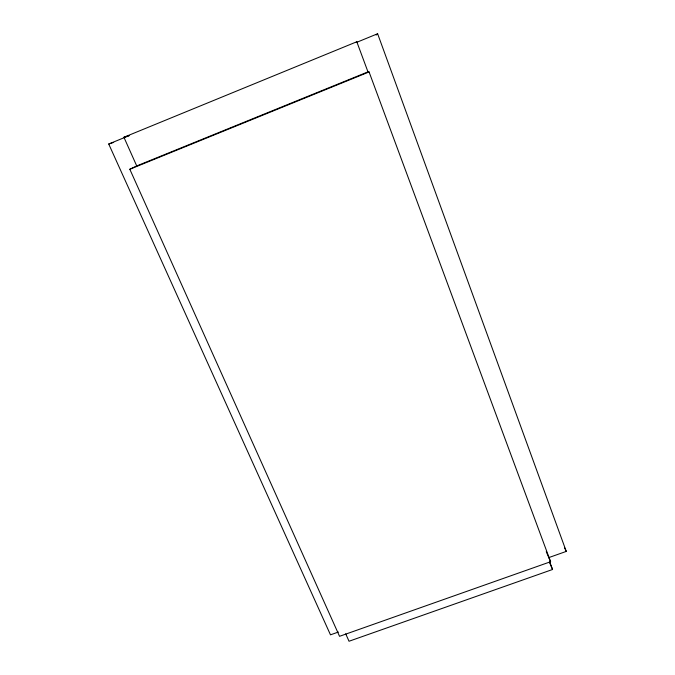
<?xml version="1.0" encoding="UTF-8"?>
<svg xmlns="http://www.w3.org/2000/svg" width="675" height="675" viewBox="0 0 675 675"><rect width="100%" height="100%" fill="white"/><g stroke="black" fill="none" stroke-linecap="round" stroke-linejoin="round"><path stroke-width="1.01" d="M367.968 71.871L136.73 165.932L129.819 169.256L339.542 636.314L550.606 561.727L369.073 71.955L367.968 71.871L356.797 41.766L356.257 42.517L377.629 33.75L566.274 551.408L548.438 557.719M376.177 35.024L377.629 33.75M136.73 165.932L123.922 137.261L356.797 41.766M338.403 632.036L330.48 634.837L108.726 144.011L129.541 135.481L123.922 137.261M129.819 169.256L369.073 71.955M549.669 561.718L552.555 569.489L349.026 641.25L345.701 633.8M108.726 144.011L113.67 142.408M564.511 547.72L566.274 551.408M546.244 551.694L550.606 561.727M549.636 562.739L552.555 569.489"/></g></svg>
